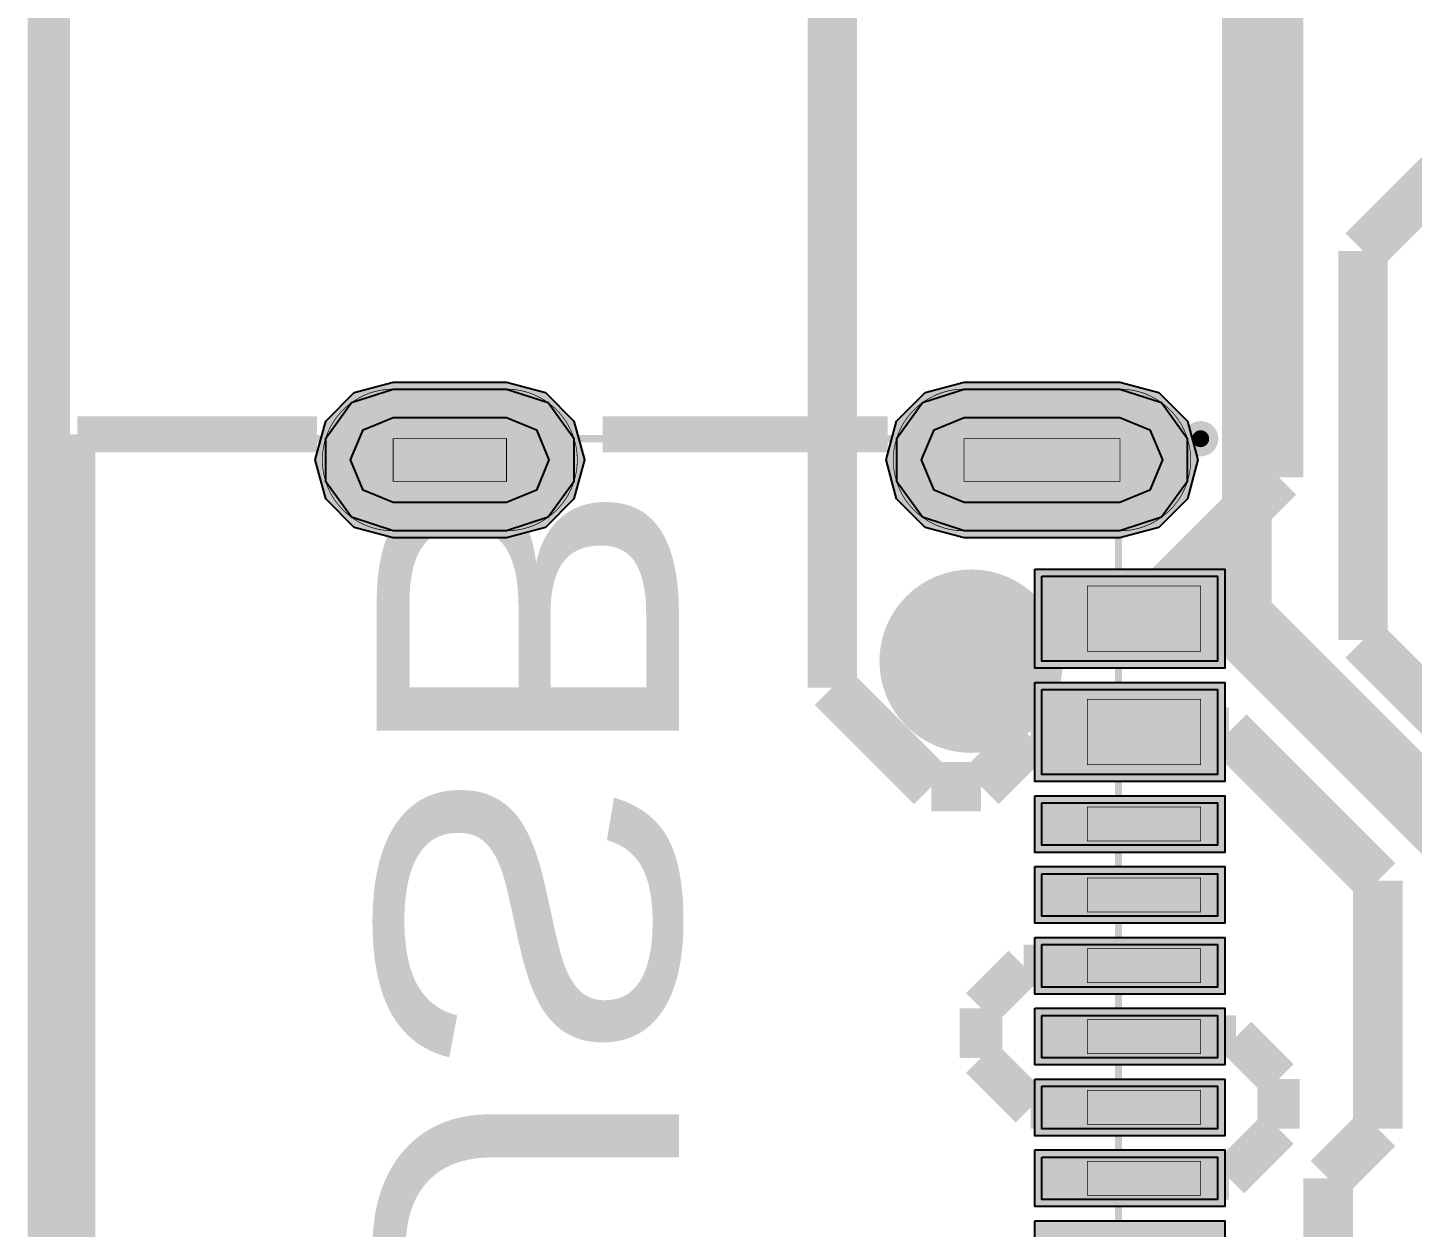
# Model space of a CAD drawing. Header units: millimetres. Extents: x 3.4 to 79.3, y -57 to -2.3.
# Drawn here: x 3.38 to 13.16, y -36.78 to -28.32 of the extents above; entities that cross this region are included whole.
import ezdxf
from ezdxf.enums import TextEntityAlignment as Align

# ---------------------------------------------------------------- set-up
doc = ezdxf.new("R2010")
doc.units = ezdxf.units.MM
doc.header["$MEASUREMENT"] = 0
for name, color, linetype, true_color in [('Board-Outline-Layer', 7, 'Continuous', 0xff00ff), ('Bottom-Layer', 7, 'Continuous', 0x0000ff), ('Bottom-Paste-Mask-Layer', 7, 'Continuous', 0x800000), ('Bottom-Silkscreen-Layer', 7, 'Continuous', 0x66cc33), ('Bottom-Solder-Mask-Layer', 7, 'Continuous', 0xaa00ff), ('Component-Marking-Layer', 7, 'Continuous', 0x66ffcc), ('Component-Shape-Layer', 7, 'Continuous', 0x00cccc), ('Document-Layer', 7, 'Continuous', 0xffffff), ('Hole-Layer', 7, 'Continuous', 0x222222), ('Multi-Layer', 7, 'Continuous', 0xc0c0c0), ('Pin-Soldering-Layer', 7, 'Continuous', 0xcc9999), ('Top-Layer', 7, 'Continuous', 0xff0000), ('Top-Paste-Mask-Layer', 7, 'Continuous', 0x808080), ('Top-Silkscreen-Layer', 7, 'Continuous', 0xffcc00), ('Top-Solder-Mask-Layer', 7, 'Continuous', 0x800080)]:
    doc.layers.add(name, color=color, linetype=linetype, true_color=true_color)
doc.styles.get("Standard").update_dxf_attribs({"font": 'arial.ttf'})

msp = doc.modelspace()

# ---------------------------------------------------------------- hatches: boundary and pattern name
at = {"layer": 'Bottom-Layer'}
for points in [[(5.9629, -31.867), (5.669, -31.7715), (5.4874, -31.5215), (5.4874, -31.2125), (5.669, -30.9625), (5.9629, -30.867), (6.7629, -30.867), (7.0568, -30.9625), (7.2385, -31.2125), (7.2385, -31.5215), (7.0568, -31.7715), (6.7629, -31.867)], [(9.993, -31.867), (9.6991, -31.7715), (9.5175, -31.5215), (9.5175, -31.2125), (9.6991, -30.9625), (9.993, -30.867), (11.093, -30.867), (11.3869, -30.9625), (11.5686, -31.2125), (11.5686, -31.5215), (11.3869, -31.7715), (11.093, -31.867)]]:
    msp.add_hatch(color=256, dxfattribs=at).paths.add_polyline_path(points)
at = {"layer": 'Bottom-Paste-Mask-Layer'}
for points in [[(5.9629, -31.867), (5.669, -31.7715), (5.4874, -31.5215), (5.4874, -31.2125), (5.669, -30.9625), (5.9629, -30.867), (6.7629, -30.867), (7.0568, -30.9625), (7.2385, -31.2125), (7.2385, -31.5215), (7.0568, -31.7715), (6.7629, -31.867)], [(9.993, -31.867), (9.6991, -31.7715), (9.5175, -31.5215), (9.5175, -31.2125), (9.6991, -30.9625), (9.993, -30.867), (11.093, -30.867), (11.3869, -30.9625), (11.5686, -31.2125), (11.5686, -31.5215), (11.3869, -31.7715), (11.093, -31.867)]]:
    msp.add_hatch(color=256, dxfattribs=at).paths.add_polyline_path(points)
at = {"layer": 'Bottom-Solder-Mask-Layer'}
for points in [[(5.9629, -31.917), (5.6879, -31.8433), (5.4866, -31.642), (5.4129, -31.367), (5.4866, -31.092), (5.6879, -30.8907), (5.9629, -30.817), (6.7629, -30.817), (7.0379, -30.8907), (7.2393, -31.092), (7.313, -31.367), (7.2393, -31.642), (7.0379, -31.8433), (6.7629, -31.917)], [(9.993, -31.917), (9.718, -31.8433), (9.5167, -31.642), (9.443, -31.367), (9.5167, -31.092), (9.718, -30.8907), (9.993, -30.817), (11.093, -30.817), (11.368, -30.8907), (11.5694, -31.092), (11.643, -31.367), (11.5694, -31.642), (11.368, -31.8433), (11.093, -31.917)]]:
    msp.add_hatch(color=256, dxfattribs=at).paths.add_polyline_path(points)
at = {"layer": 'Component-Marking-Layer'}
msp.add_hatch(color=256, dxfattribs=at).paths.add_polyline_path([(11.603, -31.217, 1), (11.723, -31.217, 1)])
msp.add_hatch(color=256, dxfattribs=at).paths.add_polyline_path([(11.603, -31.217, 1), (11.723, -31.217, 1)])
at = {"layer": 'Hole-Layer'}
for points in [[(5.9629, -31.667), (5.7508, -31.5791), (5.6629, -31.367), (5.7508, -31.1549), (5.9629, -31.067), (6.7629, -31.067), (6.9751, -31.1549), (7.0629, -31.367), (6.9751, -31.5791), (6.7629, -31.667)], [(9.993, -31.667), (9.7809, -31.5791), (9.693, -31.367), (9.7809, -31.1549), (9.993, -31.067), (11.093, -31.067), (11.3052, -31.1549), (11.393, -31.367), (11.3052, -31.5791), (11.093, -31.667)]]:
    msp.add_hatch(color=256, dxfattribs=at).paths.add_polyline_path(points)
at = {"layer": 'Multi-Layer'}
for points in [[(5.9629, -31.867), (5.669, -31.7715), (5.4874, -31.5215), (5.4874, -31.2125), (5.669, -30.9625), (5.9629, -30.867), (6.7629, -30.867), (7.0568, -30.9625), (7.2385, -31.2125), (7.2385, -31.5215), (7.0568, -31.7715), (6.7629, -31.867)], [(5.9629, -31.867), (5.669, -31.7715), (5.4874, -31.5215), (5.4874, -31.2125), (5.669, -30.9625), (5.9629, -30.867), (6.7629, -30.867), (7.0568, -30.9625), (7.2385, -31.2125), (7.2385, -31.5215), (7.0568, -31.7715), (6.7629, -31.867)], [(5.9629, -31.867), (5.669, -31.7715), (5.4874, -31.5215), (5.4874, -31.2125), (5.669, -30.9625), (5.9629, -30.867), (6.7629, -30.867), (7.0568, -30.9625), (7.2385, -31.2125), (7.2385, -31.5215), (7.0568, -31.7715), (6.7629, -31.867)], [(9.993, -31.867), (9.6991, -31.7715), (9.5175, -31.5215), (9.5175, -31.2125), (9.6991, -30.9625), (9.993, -30.867), (11.093, -30.867), (11.3869, -30.9625), (11.5686, -31.2125), (11.5686, -31.5215), (11.3869, -31.7715), (11.093, -31.867)], [(9.993, -31.867), (9.6991, -31.7715), (9.5175, -31.5215), (9.5175, -31.2125), (9.6991, -30.9625), (9.993, -30.867), (11.093, -30.867), (11.3869, -30.9625), (11.5686, -31.2125), (11.5686, -31.5215), (11.3869, -31.7715), (11.093, -31.867)], [(9.993, -31.867), (9.6991, -31.7715), (9.5175, -31.5215), (9.5175, -31.2125), (9.6991, -30.9625), (9.993, -30.867), (11.093, -30.867), (11.3869, -30.9625), (11.5686, -31.2125), (11.5686, -31.5215), (11.3869, -31.7715), (11.093, -31.867)], [(9.7182, -32.7871, 1), (10.3681, -32.7871, 1)], [(9.7182, -32.7871, 1), (10.3681, -32.7871, 1)]]:
    msp.add_hatch(color=256, dxfattribs=at).paths.add_polyline_path(points)
at = {"layer": 'Pin-Soldering-Layer'}
for points in [[(6.7629, -31.217), (6.7629, -31.517), (5.9629, -31.517), (5.9629, -31.217)], [(6.7629, -31.217), (6.7629, -31.517), (5.9629, -31.517), (5.9629, -31.217)], [(11.093, -31.217), (11.093, -31.517), (9.993, -31.517), (9.993, -31.217)], [(11.093, -31.217), (11.093, -31.517), (9.993, -31.517), (9.993, -31.217)], [(11.663, -32.2572), (11.663, -32.7171), (10.863, -32.7171), (10.863, -32.2572)], [(11.663, -32.2572), (11.663, -32.7171), (10.863, -32.7171), (10.863, -32.2572)], [(11.663, -33.057), (11.663, -33.517), (10.863, -33.517), (10.863, -33.057)], [(11.663, -33.057), (11.663, -33.517), (10.863, -33.517), (10.863, -33.057)], [(11.663, -33.817), (11.663, -34.057), (10.863, -34.057), (10.863, -33.817)], [(11.663, -33.817), (11.663, -34.057), (10.863, -34.057), (10.863, -33.817)], [(11.663, -34.3171), (11.663, -34.5571), (10.863, -34.5571), (10.863, -34.3171)], [(11.663, -34.3171), (11.663, -34.5571), (10.863, -34.5571), (10.863, -34.3171)], [(11.663, -34.817), (11.663, -35.057), (10.863, -35.057), (10.863, -34.817)], [(11.663, -34.817), (11.663, -35.057), (10.863, -35.057), (10.863, -34.817)], [(11.663, -35.3171), (11.663, -35.5571), (10.863, -35.5571), (10.863, -35.3171)], [(11.663, -35.3171), (11.663, -35.5571), (10.863, -35.5571), (10.863, -35.3171)], [(11.663, -35.817), (11.663, -36.057), (10.863, -36.057), (10.863, -35.817)], [(11.663, -35.817), (11.663, -36.057), (10.863, -36.057), (10.863, -35.817)], [(11.663, -36.3171), (11.663, -36.5571), (10.863, -36.5571), (10.863, -36.3171)], [(11.663, -36.3171), (11.663, -36.5571), (10.863, -36.5571), (10.863, -36.3171)]]:
    msp.add_hatch(color=256, dxfattribs=at).paths.add_polyline_path(points)
at = {"layer": 'Top-Layer'}
for points in [[(5.9629, -31.867), (5.669, -31.7715), (5.4874, -31.5215), (5.4874, -31.2125), (5.669, -30.9625), (5.9629, -30.867), (6.7629, -30.867), (7.0568, -30.9625), (7.2385, -31.2125), (7.2385, -31.5215), (7.0568, -31.7715), (6.7629, -31.867)], [(9.993, -31.867), (9.6991, -31.7715), (9.5175, -31.5215), (9.5175, -31.2125), (9.6991, -30.9625), (9.993, -30.867), (11.093, -30.867), (11.3869, -30.9625), (11.5686, -31.2125), (11.5686, -31.5215), (11.3869, -31.7715), (11.093, -31.867)], [(10.543, -32.1871), (11.783, -32.1871), (11.783, -32.7871), (10.543, -32.7871)], [(10.543, -32.987), (11.783, -32.987), (11.783, -33.587), (10.543, -33.587)], [(10.543, -33.787), (11.783, -33.787), (11.783, -34.087), (10.543, -34.087)], [(10.543, -34.2871), (11.783, -34.2871), (11.783, -34.5871), (10.543, -34.5871)], [(10.543, -34.787), (11.783, -34.787), (11.783, -35.087), (10.543, -35.087)], [(10.543, -35.2871), (11.783, -35.2871), (11.783, -35.5871), (10.543, -35.5871)], [(10.543, -35.787), (11.783, -35.787), (11.783, -36.087), (10.543, -36.087)], [(10.543, -36.2871), (11.783, -36.2871), (11.783, -36.5871), (10.543, -36.5871)]]:
    msp.add_hatch(color=256, dxfattribs=at).paths.add_polyline_path(points)
at = {"layer": 'Top-Paste-Mask-Layer'}
for points in [[(7.2616, -31.4044), (7.2628, -31.3795), (7.2628, -31.3546), (7.2616, -31.3297), (7.259, -31.3049), (7.2553, -31.2802), (7.2504, -31.2558), (7.2443, -31.2317), (7.2369, -31.2078), (7.2284, -31.1844), (7.2187, -31.1614), (7.2079, -31.139), (7.196, -31.1171), (7.183, -31.0958), (7.1689, -31.0752), (7.1539, -31.0553), (7.1378, -31.0362), (7.1209, -31.0179), (7.103, -31.0006), (7.0843, -30.984), (7.0648, -30.9685), (7.0446, -30.9539), (7.0237, -30.9404), (7.0021, -30.928), (6.9799, -30.9166), (6.9572, -30.9063), (6.9339, -30.8972), (6.9103, -30.8893), (6.8863, -30.8825), (6.862, -30.8769), (6.8375, -30.8726), (6.8127, -30.8695), (6.7879, -30.8677), (6.7629, -30.8671), (5.9629, -30.8671), (5.938, -30.8677), (5.9131, -30.8695), (5.8884, -30.8726), (5.8638, -30.8769), (5.8395, -30.8825), (5.8155, -30.8893), (5.7919, -30.8972), (5.7687, -30.9063), (5.746, -30.9166), (5.7238, -30.928), (5.7022, -30.9404), (5.6812, -30.9539), (5.661, -30.9685), (5.6415, -30.984), (5.6229, -31.0006), (5.605, -31.0179), (5.588, -31.0362), (5.572, -31.0553), (5.5569, -31.0752), (5.5429, -31.0958), (5.5299, -31.1171), (5.518, -31.139), (5.5072, -31.1614), (5.4975, -31.1844), (5.489, -31.2078), (5.4816, -31.2317), (5.4755, -31.2558), (5.4705, -31.2802), (5.4668, -31.3049), (5.4643, -31.3297), (5.4631, -31.3546), (5.4631, -31.3795), (5.4643, -31.4044), (5.4668, -31.4293), (5.4705, -31.4539), (5.4755, -31.4783), (5.4816, -31.5025), (5.489, -31.5263), (5.4975, -31.5497), (5.5072, -31.5727), (5.518, -31.5952), (5.5299, -31.6171), (5.5429, -31.6383), (5.5569, -31.6589), (5.572, -31.6788), (5.588, -31.6979), (5.605, -31.7162), (5.6229, -31.7336), (5.6415, -31.7501), (5.661, -31.7656), (5.6812, -31.7802), (5.7022, -31.7937), (5.7238, -31.8062), (5.746, -31.8176), (5.7687, -31.8278), (5.7919, -31.8369), (5.8155, -31.8449), (5.8395, -31.8516), (5.8638, -31.8571), (5.8884, -31.8615), (5.9131, -31.8646), (5.938, -31.8664), (5.9629, -31.8671), (6.7629, -31.8671), (6.7879, -31.8664), (6.8127, -31.8646), (6.8375, -31.8615), (6.862, -31.8571), (6.8863, -31.8516), (6.9103, -31.8449), (6.9339, -31.8369), (6.9572, -31.8278), (6.9799, -31.8176), (7.0021, -31.8062), (7.0237, -31.7937), (7.0446, -31.7802), (7.0648, -31.7656), (7.0843, -31.7501), (7.103, -31.7336), (7.1209, -31.7162), (7.1378, -31.6979), (7.1539, -31.6788), (7.1689, -31.6589), (7.183, -31.6383), (7.196, -31.6171), (7.2079, -31.5952), (7.2187, -31.5727), (7.2284, -31.5497), (7.2369, -31.5263), (7.2443, -31.5025), (7.2504, -31.4783), (7.2553, -31.4539), (7.259, -31.4293)], [(7.2616, -31.4044), (7.2628, -31.3795), (7.2628, -31.3546), (7.2616, -31.3297), (7.259, -31.3049), (7.2553, -31.2802), (7.2504, -31.2558), (7.2443, -31.2317), (7.2369, -31.2078), (7.2284, -31.1844), (7.2187, -31.1614), (7.2079, -31.139), (7.196, -31.1171), (7.183, -31.0958), (7.1689, -31.0752), (7.1539, -31.0553), (7.1378, -31.0362), (7.1209, -31.0179), (7.103, -31.0006), (7.0843, -30.984), (7.0648, -30.9685), (7.0446, -30.9539), (7.0237, -30.9404), (7.0021, -30.928), (6.9799, -30.9166), (6.9572, -30.9063), (6.9339, -30.8972), (6.9103, -30.8893), (6.8863, -30.8825), (6.862, -30.8769), (6.8375, -30.8726), (6.8127, -30.8695), (6.7879, -30.8677), (6.7629, -30.8671), (5.9629, -30.8671), (5.938, -30.8677), (5.9131, -30.8695), (5.8884, -30.8726), (5.8638, -30.8769), (5.8395, -30.8825), (5.8155, -30.8893), (5.7919, -30.8972), (5.7687, -30.9063), (5.746, -30.9166), (5.7238, -30.928), (5.7022, -30.9404), (5.6812, -30.9539), (5.661, -30.9685), (5.6415, -30.984), (5.6229, -31.0006), (5.605, -31.0179), (5.588, -31.0362), (5.572, -31.0553), (5.5569, -31.0752), (5.5429, -31.0958), (5.5299, -31.1171), (5.518, -31.139), (5.5072, -31.1614), (5.4975, -31.1844), (5.489, -31.2078), (5.4816, -31.2317), (5.4755, -31.2558), (5.4705, -31.2802), (5.4668, -31.3049), (5.4643, -31.3297), (5.4631, -31.3546), (5.4631, -31.3795), (5.4643, -31.4044), (5.4668, -31.4293), (5.4705, -31.4539), (5.4755, -31.4783), (5.4816, -31.5025), (5.489, -31.5263), (5.4975, -31.5497), (5.5072, -31.5727), (5.518, -31.5952), (5.5299, -31.6171), (5.5429, -31.6383), (5.5569, -31.6589), (5.572, -31.6788), (5.588, -31.6979), (5.605, -31.7162), (5.6229, -31.7336), (5.6415, -31.7501), (5.661, -31.7656), (5.6812, -31.7802), (5.7022, -31.7937), (5.7238, -31.8062), (5.746, -31.8176), (5.7687, -31.8278), (5.7919, -31.8369), (5.8155, -31.8449), (5.8395, -31.8516), (5.8638, -31.8571), (5.8884, -31.8615), (5.9131, -31.8646), (5.938, -31.8664), (5.9629, -31.8671), (6.7629, -31.8671), (6.7879, -31.8664), (6.8127, -31.8646), (6.8375, -31.8615), (6.862, -31.8571), (6.8863, -31.8516), (6.9103, -31.8449), (6.9339, -31.8369), (6.9572, -31.8278), (6.9799, -31.8176), (7.0021, -31.8062), (7.0237, -31.7937), (7.0446, -31.7802), (7.0648, -31.7656), (7.0843, -31.7501), (7.103, -31.7336), (7.1209, -31.7162), (7.1378, -31.6979), (7.1539, -31.6788), (7.1689, -31.6589), (7.183, -31.6383), (7.196, -31.6171), (7.2079, -31.5952), (7.2187, -31.5727), (7.2284, -31.5497), (7.2369, -31.5263), (7.2443, -31.5025), (7.2504, -31.4783), (7.2553, -31.4539), (7.259, -31.4293)], [(5.9629, -31.867), (5.669, -31.7715), (5.4874, -31.5215), (5.4874, -31.2125), (5.669, -30.9625), (5.9629, -30.867), (6.7629, -30.867), (7.0568, -30.9625), (7.2385, -31.2125), (7.2385, -31.5215), (7.0568, -31.7715), (6.7629, -31.867)], [(11.5916, -31.4044), (11.5929, -31.3795), (11.5929, -31.3546), (11.5916, -31.3297), (11.5891, -31.3049), (11.5854, -31.2802), (11.5805, -31.2558), (11.5743, -31.2317), (11.567, -31.2078), (11.5584, -31.1844), (11.5488, -31.1614), (11.5379, -31.139), (11.526, -31.1171), (11.5131, -31.0958), (11.499, -31.0752), (11.4839, -31.0553), (11.4679, -31.0362), (11.451, -31.0179), (11.4331, -31.0006), (11.4144, -30.984), (11.3949, -30.9685), (11.3747, -30.9539), (11.3537, -30.9404), (11.3322, -30.928), (11.31, -30.9166), (11.2872, -30.9063), (11.264, -30.8972), (11.2404, -30.8893), (11.2164, -30.8825), (11.1921, -30.8769), (11.1675, -30.8726), (11.1428, -30.8695), (11.118, -30.8677), (11.093, -30.8671), (9.993, -30.8671), (9.9681, -30.8677), (9.9432, -30.8695), (9.9184, -30.8726), (9.8939, -30.8769), (9.8696, -30.8825), (9.8456, -30.8893), (9.822, -30.8972), (9.7988, -30.9063), (9.776, -30.9166), (9.7539, -30.928), (9.7323, -30.9404), (9.7114, -30.9539), (9.6911, -30.9685), (9.6716, -30.984), (9.6529, -31.0006), (9.635, -31.0179), (9.6181, -31.0362), (9.6021, -31.0553), (9.587, -31.0752), (9.573, -31.0958), (9.56, -31.1171), (9.5481, -31.139), (9.5372, -31.1614), (9.5276, -31.1844), (9.519, -31.2078), (9.5117, -31.2317), (9.5055, -31.2558), (9.5006, -31.2802), (9.4969, -31.3049), (9.4944, -31.3297), (9.4932, -31.3546), (9.4932, -31.3795), (9.4944, -31.4044), (9.4969, -31.4293), (9.5006, -31.4539), (9.5055, -31.4783), (9.5117, -31.5025), (9.519, -31.5263), (9.5276, -31.5497), (9.5372, -31.5727), (9.5481, -31.5952), (9.56, -31.6171), (9.573, -31.6383), (9.587, -31.6589), (9.6021, -31.6788), (9.6181, -31.6979), (9.635, -31.7162), (9.6529, -31.7336), (9.6716, -31.7501), (9.6911, -31.7656), (9.7114, -31.7802), (9.7323, -31.7937), (9.7539, -31.8062), (9.776, -31.8176), (9.7988, -31.8278), (9.822, -31.8369), (9.8456, -31.8449), (9.8696, -31.8516), (9.8939, -31.8571), (9.9184, -31.8615), (9.9432, -31.8646), (9.9681, -31.8664), (9.993, -31.8671), (11.093, -31.8671), (11.118, -31.8664), (11.1428, -31.8646), (11.1675, -31.8615), (11.1921, -31.8571), (11.2164, -31.8516), (11.2404, -31.8449), (11.264, -31.8369), (11.2872, -31.8278), (11.31, -31.8176), (11.3322, -31.8062), (11.3537, -31.7937), (11.3747, -31.7802), (11.3949, -31.7656), (11.4144, -31.7501), (11.4331, -31.7336), (11.451, -31.7162), (11.4679, -31.6979), (11.4839, -31.6788), (11.499, -31.6589), (11.5131, -31.6383), (11.526, -31.6171), (11.5379, -31.5952), (11.5488, -31.5727), (11.5584, -31.5497), (11.567, -31.5263), (11.5743, -31.5025), (11.5805, -31.4783), (11.5854, -31.4539), (11.5891, -31.4293)], [(11.5916, -31.4044), (11.5929, -31.3795), (11.5929, -31.3546), (11.5916, -31.3297), (11.5891, -31.3049), (11.5854, -31.2802), (11.5805, -31.2558), (11.5743, -31.2317), (11.567, -31.2078), (11.5584, -31.1844), (11.5488, -31.1614), (11.5379, -31.139), (11.526, -31.1171), (11.5131, -31.0958), (11.499, -31.0752), (11.4839, -31.0553), (11.4679, -31.0362), (11.451, -31.0179), (11.4331, -31.0006), (11.4144, -30.984), (11.3949, -30.9685), (11.3747, -30.9539), (11.3537, -30.9404), (11.3322, -30.928), (11.31, -30.9166), (11.2872, -30.9063), (11.264, -30.8972), (11.2404, -30.8893), (11.2164, -30.8825), (11.1921, -30.8769), (11.1675, -30.8726), (11.1428, -30.8695), (11.118, -30.8677), (11.093, -30.8671), (9.993, -30.8671), (9.9681, -30.8677), (9.9432, -30.8695), (9.9184, -30.8726), (9.8939, -30.8769), (9.8696, -30.8825), (9.8456, -30.8893), (9.822, -30.8972), (9.7988, -30.9063), (9.776, -30.9166), (9.7539, -30.928), (9.7323, -30.9404), (9.7114, -30.9539), (9.6911, -30.9685), (9.6716, -30.984), (9.6529, -31.0006), (9.635, -31.0179), (9.6181, -31.0362), (9.6021, -31.0553), (9.587, -31.0752), (9.573, -31.0958), (9.56, -31.1171), (9.5481, -31.139), (9.5372, -31.1614), (9.5276, -31.1844), (9.519, -31.2078), (9.5117, -31.2317), (9.5055, -31.2558), (9.5006, -31.2802), (9.4969, -31.3049), (9.4944, -31.3297), (9.4932, -31.3546), (9.4932, -31.3795), (9.4944, -31.4044), (9.4969, -31.4293), (9.5006, -31.4539), (9.5055, -31.4783), (9.5117, -31.5025), (9.519, -31.5263), (9.5276, -31.5497), (9.5372, -31.5727), (9.5481, -31.5952), (9.56, -31.6171), (9.573, -31.6383), (9.587, -31.6589), (9.6021, -31.6788), (9.6181, -31.6979), (9.635, -31.7162), (9.6529, -31.7336), (9.6716, -31.7501), (9.6911, -31.7656), (9.7114, -31.7802), (9.7323, -31.7937), (9.7539, -31.8062), (9.776, -31.8176), (9.7988, -31.8278), (9.822, -31.8369), (9.8456, -31.8449), (9.8696, -31.8516), (9.8939, -31.8571), (9.9184, -31.8615), (9.9432, -31.8646), (9.9681, -31.8664), (9.993, -31.8671), (11.093, -31.8671), (11.118, -31.8664), (11.1428, -31.8646), (11.1675, -31.8615), (11.1921, -31.8571), (11.2164, -31.8516), (11.2404, -31.8449), (11.264, -31.8369), (11.2872, -31.8278), (11.31, -31.8176), (11.3322, -31.8062), (11.3537, -31.7937), (11.3747, -31.7802), (11.3949, -31.7656), (11.4144, -31.7501), (11.4331, -31.7336), (11.451, -31.7162), (11.4679, -31.6979), (11.4839, -31.6788), (11.499, -31.6589), (11.5131, -31.6383), (11.526, -31.6171), (11.5379, -31.5952), (11.5488, -31.5727), (11.5584, -31.5497), (11.567, -31.5263), (11.5743, -31.5025), (11.5805, -31.4783), (11.5854, -31.4539), (11.5891, -31.4293)], [(9.993, -31.867), (9.6991, -31.7715), (9.5175, -31.5215), (9.5175, -31.2125), (9.6991, -30.9625), (9.993, -30.867), (11.093, -30.867), (11.3869, -30.9625), (11.5686, -31.2125), (11.5686, -31.5215), (11.3869, -31.7715), (11.093, -31.867)], [(11.7828, -32.1871), (11.7828, -32.7871), (10.5428, -32.7871), (10.5428, -32.1871)], [(11.7828, -32.1871), (11.7828, -32.7871), (10.5428, -32.7871), (10.5428, -32.1871)], [(11.7828, -32.9871), (11.7828, -33.5872), (10.5428, -33.5872), (10.5428, -32.9871)], [(11.7828, -32.9871), (11.7828, -33.5872), (10.5428, -33.5872), (10.5428, -32.9871)], [(11.7828, -33.7871), (11.7828, -34.0872), (10.5428, -34.0872), (10.5428, -33.7871)], [(11.7828, -33.7871), (11.7828, -34.0872), (10.5428, -34.0872), (10.5428, -33.7871)], [(11.7828, -34.2871), (11.7828, -34.5872), (10.5428, -34.5872), (10.5428, -34.2871)], [(11.7828, -34.2871), (11.7828, -34.5872), (10.5428, -34.5872), (10.5428, -34.2871)], [(11.7828, -34.7871), (11.7828, -35.0872), (10.5428, -35.0872), (10.5428, -34.7871)], [(11.7828, -34.7871), (11.7828, -35.0872), (10.5428, -35.0872), (10.5428, -34.7871)], [(11.7828, -35.2872), (11.7828, -35.5872), (10.5428, -35.5872), (10.5428, -35.2872)], [(11.7828, -35.2872), (11.7828, -35.5872), (10.5428, -35.5872), (10.5428, -35.2872)], [(11.7828, -35.7872), (11.7828, -36.0871), (10.5428, -36.0871), (10.5428, -35.7872)], [(11.7828, -35.7872), (11.7828, -36.0871), (10.5428, -36.0871), (10.5428, -35.7872)], [(11.7828, -36.2871), (11.7828, -36.5871), (10.5428, -36.5871), (10.5428, -36.2871)], [(11.7828, -36.2871), (11.7828, -36.5871), (10.5428, -36.5871), (10.5428, -36.2871)]]:
    msp.add_hatch(color=256, dxfattribs=at).paths.add_polyline_path(points)
at = {"layer": 'Top-Solder-Mask-Layer'}
for points in [[(5.9629, -31.917), (5.6879, -31.8433), (5.4866, -31.642), (5.4129, -31.367), (5.4866, -31.092), (5.6879, -30.8907), (5.9629, -30.817), (6.7629, -30.817), (7.0379, -30.8907), (7.2393, -31.092), (7.313, -31.367), (7.2393, -31.642), (7.0379, -31.8433), (6.7629, -31.917)], [(9.993, -31.917), (9.718, -31.8433), (9.5167, -31.642), (9.443, -31.367), (9.5167, -31.092), (9.718, -30.8907), (9.993, -30.817), (11.093, -30.817), (11.368, -30.8907), (11.5694, -31.092), (11.643, -31.367), (11.5694, -31.642), (11.368, -31.8433), (11.093, -31.917)], [(10.493, -32.1371), (11.8331, -32.1371), (11.8331, -32.8372), (10.493, -32.8372)], [(10.493, -32.937), (11.8331, -32.937), (11.8331, -33.637), (10.493, -33.637)], [(10.493, -33.737), (11.8331, -33.737), (11.8331, -34.137), (10.493, -34.137)], [(10.493, -34.2371), (11.8331, -34.2371), (11.8331, -34.6371), (10.493, -34.6371)], [(10.493, -34.737), (11.8331, -34.737), (11.8331, -35.137), (10.493, -35.137)], [(10.493, -35.2371), (11.8331, -35.2371), (11.8331, -35.6371), (10.493, -35.6371)], [(10.493, -35.737), (11.8331, -35.737), (11.8331, -36.137), (10.493, -36.137)], [(10.493, -36.2371), (11.8331, -36.2371), (11.8331, -36.6371), (10.493, -36.6371)], [(10.493, -36.737), (11.8331, -36.737), (11.8331, -37.137), (10.493, -37.137)]]:
    msp.add_hatch(color=256, dxfattribs=at).paths.add_polyline_path(points)

# ---------------------------------------------------------------- linework, layer by layer
at = {"layer": 'Board-Outline-Layer', "const_width": 0.254}
msp.add_lwpolyline([(68.0721, -3.5559), (3.5102, -3.5559), (3.5102, -56.8961), (69.5961, -56.8961), (69.5961, -54.356), (72.1361, -51.816), (72.1361, -19.0499), (69.5961, -16.5099), (69.5961, -5.0799)], close=True, dxfattribs=at)
at = {"layer": 'Bottom-Layer', "const_width": 0.35}
for points in [[(11.9885, -32.4441), (11.9885, -26.1441)], [(15.8385, -36.2941), (11.9885, -32.4441)]]:
    msp.add_lwpolyline(points, dxfattribs=at)
at = {"layer": 'Bottom-Layer'}
for points in [[(5.9629, -31.867), (5.669, -31.7715), (5.4874, -31.5215), (5.4874, -31.2125), (5.669, -30.9625), (5.9629, -30.867), (6.7629, -30.867), (7.0568, -30.9625), (7.2385, -31.2125), (7.2385, -31.5215), (7.0568, -31.7715), (6.7629, -31.867)], [(9.993, -31.867), (9.6991, -31.7715), (9.5175, -31.5215), (9.5175, -31.2125), (9.6991, -30.9625), (9.993, -30.867), (11.093, -30.867), (11.3869, -30.9625), (11.5686, -31.2125), (11.5686, -31.5215), (11.3869, -31.7715), (11.093, -31.867)]]:
    msp.add_lwpolyline(points, close=True, dxfattribs=at)
at = {"layer": 'Bottom-Paste-Mask-Layer'}
for points in [[(5.9629, -31.867), (5.669, -31.7715), (5.4874, -31.5215), (5.4874, -31.2125), (5.669, -30.9625), (5.9629, -30.867), (6.7629, -30.867), (7.0568, -30.9625), (7.2385, -31.2125), (7.2385, -31.5215), (7.0568, -31.7715), (6.7629, -31.867)], [(9.993, -31.867), (9.6991, -31.7715), (9.5175, -31.5215), (9.5175, -31.2125), (9.6991, -30.9625), (9.993, -30.867), (11.093, -30.867), (11.3869, -30.9625), (11.5686, -31.2125), (11.5686, -31.5215), (11.3869, -31.7715), (11.093, -31.867)]]:
    msp.add_lwpolyline(points, close=True, dxfattribs=at)
at = {"layer": 'Bottom-Solder-Mask-Layer'}
for points in [[(5.9629, -31.917), (5.6879, -31.8433), (5.4866, -31.642), (5.4129, -31.367), (5.4866, -31.092), (5.6879, -30.8907), (5.9629, -30.817), (6.7629, -30.817), (7.0379, -30.8907), (7.2393, -31.092), (7.313, -31.367), (7.2393, -31.642), (7.0379, -31.8433), (6.7629, -31.917)], [(9.993, -31.917), (9.718, -31.8433), (9.5167, -31.642), (9.443, -31.367), (9.5167, -31.092), (9.718, -30.8907), (9.993, -30.817), (11.093, -30.817), (11.368, -30.8907), (11.5694, -31.092), (11.643, -31.367), (11.5694, -31.642), (11.368, -31.8433), (11.093, -31.917)]]:
    msp.add_lwpolyline(points, close=True, dxfattribs=at)
at = {"layer": 'Component-Marking-Layer', "const_width": 0.129}
msp.add_lwpolyline([(11.603, -31.217, 1), (11.723, -31.217), (11.723, -31.217, 1), (11.603, -31.217)], format="xyb", dxfattribs=at)
msp.add_lwpolyline([(11.603, -31.217, 1), (11.723, -31.217), (11.723, -31.217, 1), (11.603, -31.217)], format="xyb", dxfattribs=at)
at = {"layer": 'Component-Shape-Layer', "const_width": 0.0508}
msp.add_lwpolyline([(3.7329, -31.2171), (11.083, -31.2171), (11.083, -40.1571), (3.7329, -40.1571)], close=True, dxfattribs=at)
msp.add_lwpolyline([(3.7329, -31.2171), (11.083, -31.2171), (11.083, -40.1571), (3.7329, -40.1571)], close=True, dxfattribs=at)
at = {"layer": 'Document-Layer', "const_width": 0.25}
msp.add_lwpolyline([(9.9182, -32.7871, 1), (10.1681, -32.7871, 1)], format="xyb", close=True, dxfattribs=at)
msp.add_lwpolyline([(9.9182, -32.7871, 1), (10.1681, -32.7871, 1)], format="xyb", close=True, dxfattribs=at)
at = {"layer": 'Hole-Layer'}
for points in [[(5.9629, -31.667), (5.7508, -31.5791), (5.6629, -31.367), (5.7508, -31.1549), (5.9629, -31.067), (6.7629, -31.067), (6.9751, -31.1549), (7.0629, -31.367), (6.9751, -31.5791), (6.7629, -31.667)], [(9.993, -31.667), (9.7809, -31.5791), (9.693, -31.367), (9.7809, -31.1549), (9.993, -31.067), (11.093, -31.067), (11.3052, -31.1549), (11.393, -31.367), (11.3052, -31.5791), (11.093, -31.667)]]:
    msp.add_lwpolyline(points, close=True, dxfattribs=at)
at = {"layer": 'Multi-Layer'}
for points in [[(5.9629, -31.867), (5.669, -31.7715), (5.4874, -31.5215), (5.4874, -31.2125), (5.669, -30.9625), (5.9629, -30.867), (6.7629, -30.867), (7.0568, -30.9625), (7.2385, -31.2125), (7.2385, -31.5215), (7.0568, -31.7715), (6.7629, -31.867)], [(5.9629, -31.867), (5.669, -31.7715), (5.4874, -31.5215), (5.4874, -31.2125), (5.669, -30.9625), (5.9629, -30.867), (6.7629, -30.867), (7.0568, -30.9625), (7.2385, -31.2125), (7.2385, -31.5215), (7.0568, -31.7715), (6.7629, -31.867)], [(5.9629, -31.867), (5.669, -31.7715), (5.4874, -31.5215), (5.4874, -31.2125), (5.669, -30.9625), (5.9629, -30.867), (6.7629, -30.867), (7.0568, -30.9625), (7.2385, -31.2125), (7.2385, -31.5215), (7.0568, -31.7715), (6.7629, -31.867)], [(9.993, -31.867), (9.6991, -31.7715), (9.5175, -31.5215), (9.5175, -31.2125), (9.6991, -30.9625), (9.993, -30.867), (11.093, -30.867), (11.3869, -30.9625), (11.5686, -31.2125), (11.5686, -31.5215), (11.3869, -31.7715), (11.093, -31.867)], [(9.993, -31.867), (9.6991, -31.7715), (9.5175, -31.5215), (9.5175, -31.2125), (9.6991, -30.9625), (9.993, -30.867), (11.093, -30.867), (11.3869, -30.9625), (11.5686, -31.2125), (11.5686, -31.5215), (11.3869, -31.7715), (11.093, -31.867)], [(9.993, -31.867), (9.6991, -31.7715), (9.5175, -31.5215), (9.5175, -31.2125), (9.6991, -30.9625), (9.993, -30.867), (11.093, -30.867), (11.3869, -30.9625), (11.5686, -31.2125), (11.5686, -31.5215), (11.3869, -31.7715), (11.093, -31.867)]]:
    msp.add_lwpolyline(points, close=True, dxfattribs=at)
at = {"layer": 'Multi-Layer', "const_width": 0.6452}
msp.add_lwpolyline([(9.7182, -32.7871, 1), (10.3681, -32.7871), (10.3681, -32.7871, 1), (9.7182, -32.7871)], format="xyb", dxfattribs=at)
msp.add_lwpolyline([(9.7182, -32.7871, 1), (10.3681, -32.7871), (10.3681, -32.7871, 1), (9.7182, -32.7871)], format="xyb", dxfattribs=at)
at = {"layer": 'Pin-Soldering-Layer', "const_width": 0.00508}
for points in [[(6.7629, -31.217), (6.7629, -31.517), (5.9629, -31.517), (5.9629, -31.217)], [(6.7629, -31.217), (6.7629, -31.517), (5.9629, -31.517), (5.9629, -31.217)], [(11.093, -31.217), (11.093, -31.517), (9.993, -31.517), (9.993, -31.217)], [(11.093, -31.217), (11.093, -31.517), (9.993, -31.517), (9.993, -31.217)], [(11.663, -32.2572), (11.663, -32.7171), (10.863, -32.7171), (10.863, -32.2572)], [(11.663, -32.2572), (11.663, -32.7171), (10.863, -32.7171), (10.863, -32.2572)], [(11.663, -33.057), (11.663, -33.517), (10.863, -33.517), (10.863, -33.057)], [(11.663, -33.057), (11.663, -33.517), (10.863, -33.517), (10.863, -33.057)], [(11.663, -33.817), (11.663, -34.057), (10.863, -34.057), (10.863, -33.817)], [(11.663, -33.817), (11.663, -34.057), (10.863, -34.057), (10.863, -33.817)], [(11.663, -34.3171), (11.663, -34.5571), (10.863, -34.5571), (10.863, -34.3171)], [(11.663, -34.3171), (11.663, -34.5571), (10.863, -34.5571), (10.863, -34.3171)], [(11.663, -34.817), (11.663, -35.057), (10.863, -35.057), (10.863, -34.817)], [(11.663, -34.817), (11.663, -35.057), (10.863, -35.057), (10.863, -34.817)], [(11.663, -35.3171), (11.663, -35.5571), (10.863, -35.5571), (10.863, -35.3171)], [(11.663, -35.3171), (11.663, -35.5571), (10.863, -35.5571), (10.863, -35.3171)], [(11.663, -35.817), (11.663, -36.057), (10.863, -36.057), (10.863, -35.817)], [(11.663, -35.817), (11.663, -36.057), (10.863, -36.057), (10.863, -35.817)], [(11.663, -36.3171), (11.663, -36.5571), (10.863, -36.5571), (10.863, -36.3171)], [(11.663, -36.3171), (11.663, -36.5571), (10.863, -36.5571), (10.863, -36.3171)]]:
    msp.add_lwpolyline(points, close=True, dxfattribs=at)
at = {"layer": 'Top-Layer'}
for points, const_width in [([(9.063, -25.2731), (9.063, -32.9731)], 0.35), ([(12.213, -25.5967), (12.213, -31.4888)], 0.35), ([(15.259, -27.441), (12.809, -29.891)], 0.35), ([(12.809, -29.891), (12.809, -32.6383)], 0.35), ([(12.213, -31.4888), (11.513, -32.1888)], 0.35), ([(11.513, -32.1888), (11.2147, -32.4871)], 0.35), ([(11.513, -32.1888), (14.1091, -34.7848)], 0.35), ([(11.2147, -32.4871), (11.163, -32.4871)], 0.35), ([(12.809, -32.6383), (14.909, -34.7383)], 0.35), ([(9.063, -32.9731), (9.763, -33.6731)], 0.35), ([(11.1269, -33.3231), (11.163, -33.287)], 0.35), ([(11.163, -33.287), (11.863, -33.287)], 0.35), ([(11.863, -33.287), (12.913, -34.337)], 0.35), ([(10.113, -33.6731), (10.463, -33.3231)], 0.35), ([(10.463, -33.3231), (11.1269, -33.3231)], 0.35), ([(9.763, -33.6731), (10.113, -33.6731)], 0.35), ([(12.913, -34.337), (12.913, -36.087)], 0.35), ([(10.113, -35.237), (10.413, -34.937)], 0.3), ([(10.413, -34.937), (11.163, -34.937)], 0.3), ([(10.113, -35.587), (10.113, -35.237)], 0.3), ([(11.913, -35.4371), (11.163, -35.4371)], 0.3), ([(12.213, -35.7371), (11.913, -35.4371)], 0.3), ([(10.463, -35.937), (10.113, -35.587)], 0.3), ([(12.213, -36.0871), (12.213, -35.7371)], 0.3), ([(11.163, -35.937), (10.463, -35.937)], 0.3), ([(11.863, -36.4371), (12.213, -36.0871)], 0.3), ([(12.913, -36.087), (12.563, -36.437)], 0.35), ([(11.163, -36.4371), (11.863, -36.4371)], 0.3), ([(12.563, -36.437), (12.563, -37.0371)], 0.35)]:
    msp.add_lwpolyline(points, dxfattribs=dict(at, const_width=const_width))
for points in [[(5.9629, -31.867), (5.669, -31.7715), (5.4874, -31.5215), (5.4874, -31.2125), (5.669, -30.9625), (5.9629, -30.867), (6.7629, -30.867), (7.0568, -30.9625), (7.2385, -31.2125), (7.2385, -31.5215), (7.0568, -31.7715), (6.7629, -31.867)], [(9.993, -31.867), (9.6991, -31.7715), (9.5175, -31.5215), (9.5175, -31.2125), (9.6991, -30.9625), (9.993, -30.867), (11.093, -30.867), (11.3869, -30.9625), (11.5686, -31.2125), (11.5686, -31.5215), (11.3869, -31.7715), (11.093, -31.867)], [(10.543, -32.1871), (11.783, -32.1871), (11.783, -32.7871), (10.543, -32.7871)], [(10.543, -32.987), (11.783, -32.987), (11.783, -33.587), (10.543, -33.587)], [(10.543, -33.787), (11.783, -33.787), (11.783, -34.087), (10.543, -34.087)], [(10.543, -34.2871), (11.783, -34.2871), (11.783, -34.5871), (10.543, -34.5871)], [(10.543, -34.787), (11.783, -34.787), (11.783, -35.087), (10.543, -35.087)], [(10.543, -35.2871), (11.783, -35.2871), (11.783, -35.5871), (10.543, -35.5871)], [(10.543, -35.787), (11.783, -35.787), (11.783, -36.087), (10.543, -36.087)], [(10.543, -36.2871), (11.783, -36.2871), (11.783, -36.5871), (10.543, -36.5871)]]:
    msp.add_lwpolyline(points, close=True, dxfattribs=at)
at = {"layer": 'Top-Paste-Mask-Layer', "const_width": 0.00508}
for points in [[(7.2616, -31.4044), (7.2628, -31.3795), (7.2628, -31.3546), (7.2616, -31.3297), (7.259, -31.3049), (7.2553, -31.2802), (7.2504, -31.2558), (7.2443, -31.2317), (7.2369, -31.2078), (7.2284, -31.1844), (7.2187, -31.1614), (7.2079, -31.139), (7.196, -31.1171), (7.183, -31.0958), (7.1689, -31.0752), (7.1539, -31.0553), (7.1378, -31.0362), (7.1209, -31.0179), (7.103, -31.0006), (7.0843, -30.984), (7.0648, -30.9685), (7.0446, -30.9539), (7.0237, -30.9404), (7.0021, -30.928), (6.9799, -30.9166), (6.9572, -30.9063), (6.9339, -30.8972), (6.9103, -30.8893), (6.8863, -30.8825), (6.862, -30.8769), (6.8375, -30.8726), (6.8127, -30.8695), (6.7879, -30.8677), (6.7629, -30.8671), (5.9629, -30.8671), (5.938, -30.8677), (5.9131, -30.8695), (5.8884, -30.8726), (5.8638, -30.8769), (5.8395, -30.8825), (5.8155, -30.8893), (5.7919, -30.8972), (5.7687, -30.9063), (5.746, -30.9166), (5.7238, -30.928), (5.7022, -30.9404), (5.6812, -30.9539), (5.661, -30.9685), (5.6415, -30.984), (5.6229, -31.0006), (5.605, -31.0179), (5.588, -31.0362), (5.572, -31.0553), (5.5569, -31.0752), (5.5429, -31.0958), (5.5299, -31.1171), (5.518, -31.139), (5.5072, -31.1614), (5.4975, -31.1844), (5.489, -31.2078), (5.4816, -31.2317), (5.4755, -31.2558), (5.4705, -31.2802), (5.4668, -31.3049), (5.4643, -31.3297), (5.4631, -31.3546), (5.4631, -31.3795), (5.4643, -31.4044), (5.4668, -31.4293), (5.4705, -31.4539), (5.4755, -31.4783), (5.4816, -31.5025), (5.489, -31.5263), (5.4975, -31.5497), (5.5072, -31.5727), (5.518, -31.5952), (5.5299, -31.6171), (5.5429, -31.6383), (5.5569, -31.6589), (5.572, -31.6788), (5.588, -31.6979), (5.605, -31.7162), (5.6229, -31.7336), (5.6415, -31.7501), (5.661, -31.7656), (5.6812, -31.7802), (5.7022, -31.7937), (5.7238, -31.8062), (5.746, -31.8176), (5.7687, -31.8278), (5.7919, -31.8369), (5.8155, -31.8449), (5.8395, -31.8516), (5.8638, -31.8571), (5.8884, -31.8615), (5.9131, -31.8646), (5.938, -31.8664), (5.9629, -31.8671), (6.7629, -31.8671), (6.7879, -31.8664), (6.8127, -31.8646), (6.8375, -31.8615), (6.862, -31.8571), (6.8863, -31.8516), (6.9103, -31.8449), (6.9339, -31.8369), (6.9572, -31.8278), (6.9799, -31.8176), (7.0021, -31.8062), (7.0237, -31.7937), (7.0446, -31.7802), (7.0648, -31.7656), (7.0843, -31.7501), (7.103, -31.7336), (7.1209, -31.7162), (7.1378, -31.6979), (7.1539, -31.6788), (7.1689, -31.6589), (7.183, -31.6383), (7.196, -31.6171), (7.2079, -31.5952), (7.2187, -31.5727), (7.2284, -31.5497), (7.2369, -31.5263), (7.2443, -31.5025), (7.2504, -31.4783), (7.2553, -31.4539), (7.259, -31.4293)], [(7.2616, -31.4044), (7.2628, -31.3795), (7.2628, -31.3546), (7.2616, -31.3297), (7.259, -31.3049), (7.2553, -31.2802), (7.2504, -31.2558), (7.2443, -31.2317), (7.2369, -31.2078), (7.2284, -31.1844), (7.2187, -31.1614), (7.2079, -31.139), (7.196, -31.1171), (7.183, -31.0958), (7.1689, -31.0752), (7.1539, -31.0553), (7.1378, -31.0362), (7.1209, -31.0179), (7.103, -31.0006), (7.0843, -30.984), (7.0648, -30.9685), (7.0446, -30.9539), (7.0237, -30.9404), (7.0021, -30.928), (6.9799, -30.9166), (6.9572, -30.9063), (6.9339, -30.8972), (6.9103, -30.8893), (6.8863, -30.8825), (6.862, -30.8769), (6.8375, -30.8726), (6.8127, -30.8695), (6.7879, -30.8677), (6.7629, -30.8671), (5.9629, -30.8671), (5.938, -30.8677), (5.9131, -30.8695), (5.8884, -30.8726), (5.8638, -30.8769), (5.8395, -30.8825), (5.8155, -30.8893), (5.7919, -30.8972), (5.7687, -30.9063), (5.746, -30.9166), (5.7238, -30.928), (5.7022, -30.9404), (5.6812, -30.9539), (5.661, -30.9685), (5.6415, -30.984), (5.6229, -31.0006), (5.605, -31.0179), (5.588, -31.0362), (5.572, -31.0553), (5.5569, -31.0752), (5.5429, -31.0958), (5.5299, -31.1171), (5.518, -31.139), (5.5072, -31.1614), (5.4975, -31.1844), (5.489, -31.2078), (5.4816, -31.2317), (5.4755, -31.2558), (5.4705, -31.2802), (5.4668, -31.3049), (5.4643, -31.3297), (5.4631, -31.3546), (5.4631, -31.3795), (5.4643, -31.4044), (5.4668, -31.4293), (5.4705, -31.4539), (5.4755, -31.4783), (5.4816, -31.5025), (5.489, -31.5263), (5.4975, -31.5497), (5.5072, -31.5727), (5.518, -31.5952), (5.5299, -31.6171), (5.5429, -31.6383), (5.5569, -31.6589), (5.572, -31.6788), (5.588, -31.6979), (5.605, -31.7162), (5.6229, -31.7336), (5.6415, -31.7501), (5.661, -31.7656), (5.6812, -31.7802), (5.7022, -31.7937), (5.7238, -31.8062), (5.746, -31.8176), (5.7687, -31.8278), (5.7919, -31.8369), (5.8155, -31.8449), (5.8395, -31.8516), (5.8638, -31.8571), (5.8884, -31.8615), (5.9131, -31.8646), (5.938, -31.8664), (5.9629, -31.8671), (6.7629, -31.8671), (6.7879, -31.8664), (6.8127, -31.8646), (6.8375, -31.8615), (6.862, -31.8571), (6.8863, -31.8516), (6.9103, -31.8449), (6.9339, -31.8369), (6.9572, -31.8278), (6.9799, -31.8176), (7.0021, -31.8062), (7.0237, -31.7937), (7.0446, -31.7802), (7.0648, -31.7656), (7.0843, -31.7501), (7.103, -31.7336), (7.1209, -31.7162), (7.1378, -31.6979), (7.1539, -31.6788), (7.1689, -31.6589), (7.183, -31.6383), (7.196, -31.6171), (7.2079, -31.5952), (7.2187, -31.5727), (7.2284, -31.5497), (7.2369, -31.5263), (7.2443, -31.5025), (7.2504, -31.4783), (7.2553, -31.4539), (7.259, -31.4293)], [(11.5916, -31.4044), (11.5929, -31.3795), (11.5929, -31.3546), (11.5916, -31.3297), (11.5891, -31.3049), (11.5854, -31.2802), (11.5805, -31.2558), (11.5743, -31.2317), (11.567, -31.2078), (11.5584, -31.1844), (11.5488, -31.1614), (11.5379, -31.139), (11.526, -31.1171), (11.5131, -31.0958), (11.499, -31.0752), (11.4839, -31.0553), (11.4679, -31.0362), (11.451, -31.0179), (11.4331, -31.0006), (11.4144, -30.984), (11.3949, -30.9685), (11.3747, -30.9539), (11.3537, -30.9404), (11.3322, -30.928), (11.31, -30.9166), (11.2872, -30.9063), (11.264, -30.8972), (11.2404, -30.8893), (11.2164, -30.8825), (11.1921, -30.8769), (11.1675, -30.8726), (11.1428, -30.8695), (11.118, -30.8677), (11.093, -30.8671), (9.993, -30.8671), (9.9681, -30.8677), (9.9432, -30.8695), (9.9184, -30.8726), (9.8939, -30.8769), (9.8696, -30.8825), (9.8456, -30.8893), (9.822, -30.8972), (9.7988, -30.9063), (9.776, -30.9166), (9.7539, -30.928), (9.7323, -30.9404), (9.7114, -30.9539), (9.6911, -30.9685), (9.6716, -30.984), (9.6529, -31.0006), (9.635, -31.0179), (9.6181, -31.0362), (9.6021, -31.0553), (9.587, -31.0752), (9.573, -31.0958), (9.56, -31.1171), (9.5481, -31.139), (9.5372, -31.1614), (9.5276, -31.1844), (9.519, -31.2078), (9.5117, -31.2317), (9.5055, -31.2558), (9.5006, -31.2802), (9.4969, -31.3049), (9.4944, -31.3297), (9.4932, -31.3546), (9.4932, -31.3795), (9.4944, -31.4044), (9.4969, -31.4293), (9.5006, -31.4539), (9.5055, -31.4783), (9.5117, -31.5025), (9.519, -31.5263), (9.5276, -31.5497), (9.5372, -31.5727), (9.5481, -31.5952), (9.56, -31.6171), (9.573, -31.6383), (9.587, -31.6589), (9.6021, -31.6788), (9.6181, -31.6979), (9.635, -31.7162), (9.6529, -31.7336), (9.6716, -31.7501), (9.6911, -31.7656), (9.7114, -31.7802), (9.7323, -31.7937), (9.7539, -31.8062), (9.776, -31.8176), (9.7988, -31.8278), (9.822, -31.8369), (9.8456, -31.8449), (9.8696, -31.8516), (9.8939, -31.8571), (9.9184, -31.8615), (9.9432, -31.8646), (9.9681, -31.8664), (9.993, -31.8671), (11.093, -31.8671), (11.118, -31.8664), (11.1428, -31.8646), (11.1675, -31.8615), (11.1921, -31.8571), (11.2164, -31.8516), (11.2404, -31.8449), (11.264, -31.8369), (11.2872, -31.8278), (11.31, -31.8176), (11.3322, -31.8062), (11.3537, -31.7937), (11.3747, -31.7802), (11.3949, -31.7656), (11.4144, -31.7501), (11.4331, -31.7336), (11.451, -31.7162), (11.4679, -31.6979), (11.4839, -31.6788), (11.499, -31.6589), (11.5131, -31.6383), (11.526, -31.6171), (11.5379, -31.5952), (11.5488, -31.5727), (11.5584, -31.5497), (11.567, -31.5263), (11.5743, -31.5025), (11.5805, -31.4783), (11.5854, -31.4539), (11.5891, -31.4293)], [(11.5916, -31.4044), (11.5929, -31.3795), (11.5929, -31.3546), (11.5916, -31.3297), (11.5891, -31.3049), (11.5854, -31.2802), (11.5805, -31.2558), (11.5743, -31.2317), (11.567, -31.2078), (11.5584, -31.1844), (11.5488, -31.1614), (11.5379, -31.139), (11.526, -31.1171), (11.5131, -31.0958), (11.499, -31.0752), (11.4839, -31.0553), (11.4679, -31.0362), (11.451, -31.0179), (11.4331, -31.0006), (11.4144, -30.984), (11.3949, -30.9685), (11.3747, -30.9539), (11.3537, -30.9404), (11.3322, -30.928), (11.31, -30.9166), (11.2872, -30.9063), (11.264, -30.8972), (11.2404, -30.8893), (11.2164, -30.8825), (11.1921, -30.8769), (11.1675, -30.8726), (11.1428, -30.8695), (11.118, -30.8677), (11.093, -30.8671), (9.993, -30.8671), (9.9681, -30.8677), (9.9432, -30.8695), (9.9184, -30.8726), (9.8939, -30.8769), (9.8696, -30.8825), (9.8456, -30.8893), (9.822, -30.8972), (9.7988, -30.9063), (9.776, -30.9166), (9.7539, -30.928), (9.7323, -30.9404), (9.7114, -30.9539), (9.6911, -30.9685), (9.6716, -30.984), (9.6529, -31.0006), (9.635, -31.0179), (9.6181, -31.0362), (9.6021, -31.0553), (9.587, -31.0752), (9.573, -31.0958), (9.56, -31.1171), (9.5481, -31.139), (9.5372, -31.1614), (9.5276, -31.1844), (9.519, -31.2078), (9.5117, -31.2317), (9.5055, -31.2558), (9.5006, -31.2802), (9.4969, -31.3049), (9.4944, -31.3297), (9.4932, -31.3546), (9.4932, -31.3795), (9.4944, -31.4044), (9.4969, -31.4293), (9.5006, -31.4539), (9.5055, -31.4783), (9.5117, -31.5025), (9.519, -31.5263), (9.5276, -31.5497), (9.5372, -31.5727), (9.5481, -31.5952), (9.56, -31.6171), (9.573, -31.6383), (9.587, -31.6589), (9.6021, -31.6788), (9.6181, -31.6979), (9.635, -31.7162), (9.6529, -31.7336), (9.6716, -31.7501), (9.6911, -31.7656), (9.7114, -31.7802), (9.7323, -31.7937), (9.7539, -31.8062), (9.776, -31.8176), (9.7988, -31.8278), (9.822, -31.8369), (9.8456, -31.8449), (9.8696, -31.8516), (9.8939, -31.8571), (9.9184, -31.8615), (9.9432, -31.8646), (9.9681, -31.8664), (9.993, -31.8671), (11.093, -31.8671), (11.118, -31.8664), (11.1428, -31.8646), (11.1675, -31.8615), (11.1921, -31.8571), (11.2164, -31.8516), (11.2404, -31.8449), (11.264, -31.8369), (11.2872, -31.8278), (11.31, -31.8176), (11.3322, -31.8062), (11.3537, -31.7937), (11.3747, -31.7802), (11.3949, -31.7656), (11.4144, -31.7501), (11.4331, -31.7336), (11.451, -31.7162), (11.4679, -31.6979), (11.4839, -31.6788), (11.499, -31.6589), (11.5131, -31.6383), (11.526, -31.6171), (11.5379, -31.5952), (11.5488, -31.5727), (11.5584, -31.5497), (11.567, -31.5263), (11.5743, -31.5025), (11.5805, -31.4783), (11.5854, -31.4539), (11.5891, -31.4293)], [(11.7828, -32.1871), (11.7828, -32.7871), (10.5428, -32.7871), (10.5428, -32.1871)], [(11.7828, -32.1871), (11.7828, -32.7871), (10.5428, -32.7871), (10.5428, -32.1871)], [(11.7828, -32.9871), (11.7828, -33.5872), (10.5428, -33.5872), (10.5428, -32.9871)], [(11.7828, -32.9871), (11.7828, -33.5872), (10.5428, -33.5872), (10.5428, -32.9871)], [(11.7828, -33.7871), (11.7828, -34.0872), (10.5428, -34.0872), (10.5428, -33.7871)], [(11.7828, -33.7871), (11.7828, -34.0872), (10.5428, -34.0872), (10.5428, -33.7871)], [(11.7828, -34.2871), (11.7828, -34.5872), (10.5428, -34.5872), (10.5428, -34.2871)], [(11.7828, -34.2871), (11.7828, -34.5872), (10.5428, -34.5872), (10.5428, -34.2871)], [(11.7828, -34.7871), (11.7828, -35.0872), (10.5428, -35.0872), (10.5428, -34.7871)], [(11.7828, -34.7871), (11.7828, -35.0872), (10.5428, -35.0872), (10.5428, -34.7871)], [(11.7828, -35.2872), (11.7828, -35.5872), (10.5428, -35.5872), (10.5428, -35.2872)], [(11.7828, -35.2872), (11.7828, -35.5872), (10.5428, -35.5872), (10.5428, -35.2872)], [(11.7828, -35.7872), (11.7828, -36.0871), (10.5428, -36.0871), (10.5428, -35.7872)], [(11.7828, -35.7872), (11.7828, -36.0871), (10.5428, -36.0871), (10.5428, -35.7872)], [(11.7828, -36.2871), (11.7828, -36.5871), (10.5428, -36.5871), (10.5428, -36.2871)], [(11.7828, -36.2871), (11.7828, -36.5871), (10.5428, -36.5871), (10.5428, -36.2871)]]:
    msp.add_lwpolyline(points, close=True, dxfattribs=at)
at = {"layer": 'Top-Paste-Mask-Layer'}
for points in [[(5.9629, -31.867), (5.669, -31.7715), (5.4874, -31.5215), (5.4874, -31.2125), (5.669, -30.9625), (5.9629, -30.867), (6.7629, -30.867), (7.0568, -30.9625), (7.2385, -31.2125), (7.2385, -31.5215), (7.0568, -31.7715), (6.7629, -31.867)], [(9.993, -31.867), (9.6991, -31.7715), (9.5175, -31.5215), (9.5175, -31.2125), (9.6991, -30.9625), (9.993, -30.867), (11.093, -30.867), (11.3869, -30.9625), (11.5686, -31.2125), (11.5686, -31.5215), (11.3869, -31.7715), (11.093, -31.867)]]:
    msp.add_lwpolyline(points, close=True, dxfattribs=at)
at = {"layer": 'Top-Silkscreen-Layer', "const_width": 0.254}
for points in [[(3.556, -55.88), (3.556, -4.5465)], [(3.556, -55.88), (3.556, -4.5465)], [(3.7329, -31.187), (5.4244, -31.187)], [(3.7329, -40.187), (3.7329, -31.187)], [(3.7329, -31.187), (5.4244, -31.187)], [(3.7329, -40.187), (3.7329, -31.187)], [(7.4415, -31.187), (9.4544, -31.187)], [(7.4415, -31.187), (9.4544, -31.187)]]:
    msp.add_lwpolyline(points, dxfattribs=at)
at = {"layer": 'Top-Solder-Mask-Layer'}
for points in [[(5.9629, -31.917), (5.6879, -31.8433), (5.4866, -31.642), (5.4129, -31.367), (5.4866, -31.092), (5.6879, -30.8907), (5.9629, -30.817), (6.7629, -30.817), (7.0379, -30.8907), (7.2393, -31.092), (7.313, -31.367), (7.2393, -31.642), (7.0379, -31.8433), (6.7629, -31.917)], [(9.993, -31.917), (9.718, -31.8433), (9.5167, -31.642), (9.443, -31.367), (9.5167, -31.092), (9.718, -30.8907), (9.993, -30.817), (11.093, -30.817), (11.368, -30.8907), (11.5694, -31.092), (11.643, -31.367), (11.5694, -31.642), (11.368, -31.8433), (11.093, -31.917)], [(10.493, -32.1371), (11.8331, -32.1371), (11.8331, -32.8372), (10.493, -32.8372)], [(10.493, -32.937), (11.8331, -32.937), (11.8331, -33.637), (10.493, -33.637)], [(10.493, -33.737), (11.8331, -33.737), (11.8331, -34.137), (10.493, -34.137)], [(10.493, -34.2371), (11.8331, -34.2371), (11.8331, -34.6371), (10.493, -34.6371)], [(10.493, -34.737), (11.8331, -34.737), (11.8331, -35.137), (10.493, -35.137)], [(10.493, -35.2371), (11.8331, -35.2371), (11.8331, -35.6371), (10.493, -35.6371)], [(10.493, -35.737), (11.8331, -35.737), (11.8331, -36.137), (10.493, -36.137)], [(10.493, -36.2371), (11.8331, -36.2371), (11.8331, -36.6371), (10.493, -36.6371)], [(10.493, -36.737), (11.8331, -36.737), (11.8331, -37.137), (10.493, -37.137)]]:
    msp.add_lwpolyline(points, close=True, dxfattribs=at)

# ---------------------------------------------------------------- texts
at = {"layer": 'Bottom-Silkscreen-Layer', "text_generation_flag": 2, "width": 1.1}
msp.add_text('USB', height=2.1336, rotation=-90, dxfattribs=at).set_placement((5.207, -38.1001), align=Align.BOTTOM_LEFT)

doc.saveas('drawing.dxf')
